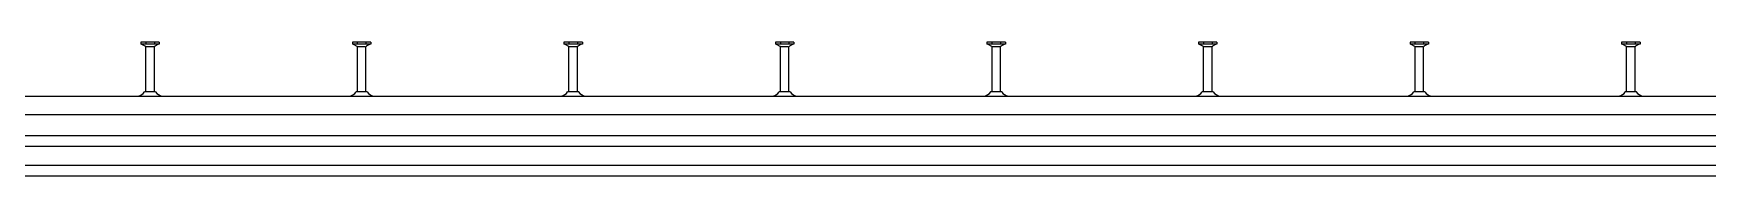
# Model space of a CAD drawing. Header units: millimetres. Extents: x -466 to 5678, y -7065 to 2232.
# Drawn here: x 1118 to 2701, y -1583 to -1457 of the extents above; entities that cross this region are included whole.
import ezdxf

# ---------------------------------------------------------------- set-up
doc = ezdxf.new("R2010")
doc.units = ezdxf.units.MM
doc.layers.add('HALFEN', color=2, linetype='CONTINUOUS')

msp = doc.modelspace()

# ---------------------------------------------------------------- linework, layer by layer
at = {"layer": 'HALFEN'}
for p, q in [((1237, -1457.2), (1219.5, -1457.2)), ((1219.5, -1457.2), (1219.5, -1459.1)), ((1237, -1459.1), (1219.5, -1459.1)), ((1220.3, -1459.1), (1223.8, -1460.9)), ((1224.2, -1457.4), (1224.2, -1458.8)), ((1224.3, -1504), (1224.3, -1461.6)), ((1224.8, -1461.2), (1231.7, -1461.2)), ((1232.3, -1457.4), (1232.3, -1458.8)), ((1232.3, -1504), (1232.3, -1461.6)), ((1236.3, -1459.1), (1232.7, -1460.9)), ((1237, -1457.2), (1237, -1459.1)), ((1437, -1457.2), (1419.5, -1457.2)), ((1419.5, -1457.2), (1419.5, -1459.1)), ((1437, -1459.1), (1419.5, -1459.1)), ((1420.3, -1459.1), (1423.8, -1460.9)), ((1424.2, -1457.4), (1424.2, -1458.8)), ((1424.3, -1504), (1424.3, -1461.6)), ((1424.8, -1461.2), (1431.7, -1461.2)), ((1432.3, -1457.4), (1432.3, -1458.8)), ((1432.3, -1504), (1432.3, -1461.6)), ((1436.3, -1459.1), (1432.7, -1460.9)), ((1437, -1457.2), (1437, -1459.1)), ((1637, -1457.2), (1619.5, -1457.2)), ((1619.5, -1457.2), (1619.5, -1459.1)), ((1637, -1459.1), (1619.5, -1459.1)), ((1620.3, -1459.1), (1623.8, -1460.9)), ((1624.2, -1457.4), (1624.2, -1458.8)), ((1624.3, -1504), (1624.3, -1461.6)), ((1624.8, -1461.2), (1631.7, -1461.2)), ((1632.3, -1457.4), (1632.3, -1458.8)), ((1632.3, -1504), (1632.3, -1461.6)), ((1636.3, -1459.1), (1632.7, -1460.9)), ((1637, -1457.2), (1637, -1459.1)), ((1837, -1457.2), (1819.5, -1457.2)), ((1819.5, -1457.2), (1819.5, -1459.1)), ((1837, -1459.1), (1819.5, -1459.1)), ((1820.3, -1459.1), (1823.8, -1460.9)), ((1824.2, -1457.4), (1824.2, -1458.8)), ((1824.3, -1504), (1824.3, -1461.6)), ((1824.8, -1461.2), (1831.7, -1461.2)), ((1832.3, -1457.4), (1832.3, -1458.8)), ((1832.3, -1504), (1832.3, -1461.6)), ((1836.3, -1459.1), (1832.7, -1460.9)), ((1837, -1457.2), (1837, -1459.1)), ((2037, -1457.2), (2019.5, -1457.2)), ((2019.5, -1457.2), (2019.5, -1459.1)), ((2037, -1459.1), (2019.5, -1459.1)), ((2020.3, -1459.1), (2023.8, -1460.9)), ((2024.2, -1457.4), (2024.2, -1458.8)), ((2024.3, -1504), (2024.3, -1461.6)), ((2024.8, -1461.2), (2031.7, -1461.2)), ((2032.3, -1457.4), (2032.3, -1458.8)), ((2032.3, -1504), (2032.3, -1461.6)), ((2036.3, -1459.1), (2032.7, -1460.9)), ((2037, -1457.2), (2037, -1459.1)), ((2237, -1457.2), (2219.5, -1457.2)), ((2219.5, -1457.2), (2219.5, -1459.1)), ((2237, -1459.1), (2219.5, -1459.1)), ((2220.3, -1459.1), (2223.8, -1460.9)), ((2224.2, -1457.4), (2224.2, -1458.8)), ((2224.3, -1504), (2224.3, -1461.6)), ((2224.8, -1461.2), (2231.7, -1461.2)), ((2232.3, -1457.4), (2232.3, -1458.8)), ((2232.3, -1504), (2232.3, -1461.6)), ((2236.3, -1459.1), (2232.7, -1460.9)), ((2237, -1457.2), (2237, -1459.1)), ((2437, -1457.2), (2419.5, -1457.2)), ((2419.5, -1457.2), (2419.5, -1459.1)), ((2437, -1459.1), (2419.5, -1459.1)), ((2420.3, -1459.1), (2423.8, -1460.9)), ((2424.2, -1457.4), (2424.2, -1458.8)), ((2424.3, -1504), (2424.3, -1461.6)), ((2424.8, -1461.2), (2431.7, -1461.2)), ((2432.3, -1457.4), (2432.3, -1458.8)), ((2432.3, -1504), (2432.3, -1461.6)), ((2436.3, -1459.1), (2432.7, -1460.9)), ((2437, -1457.2), (2437, -1459.1)), ((2637, -1457.2), (2619.5, -1457.2)), ((2619.5, -1457.2), (2619.5, -1459.1)), ((2637, -1459.1), (2619.5, -1459.1)), ((2620.3, -1459.1), (2623.8, -1460.9)), ((2624.2, -1457.4), (2624.2, -1458.8)), ((2624.3, -1504), (2624.3, -1461.6)), ((2624.8, -1461.2), (2631.7, -1461.2)), ((2632.3, -1457.4), (2632.3, -1458.8)), ((2632.3, -1504), (2632.3, -1461.6)), ((2636.3, -1459.1), (2632.7, -1460.9)), ((2637, -1457.2), (2637, -1459.1)), ((-406.7, -1508.2), (5663.3, -1508.2)), ((1233.5, -1504), (1223, -1504)), ((1433.5, -1504), (1423, -1504)), ((1633.5, -1504), (1623, -1504)), ((1833.5, -1504), (1823, -1504)), ((2033.5, -1504), (2023, -1504)), ((2233.5, -1504), (2223, -1504)), ((2433.5, -1504), (2423, -1504)), ((2633.5, -1504), (2623, -1504)), ((-406.7, -1525.2), (5663.3, -1525.2)), ((-406.7, -1545.2), (5663.3, -1545.2)), ((-406.7, -1555.2), (5663.3, -1555.2)), ((-406.7, -1573.2), (5663.3, -1573.2)), ((-406.7, -1583.2), (5663.3, -1583.2))]:
    msp.add_line(p, q, dxfattribs=at)
for centre, radius, start, end in [((1223.5, -1461.6), 0.8, 0, 62.3005), ((1233.1, -1461.6), 0.8, 117.6995, 180), ((1423.5, -1461.6), 0.8, 0, 62.3005), ((1433.1, -1461.6), 0.8, 117.6995, 180), ((1623.5, -1461.6), 0.8, 0, 62.3005), ((1633.1, -1461.6), 0.8, 117.6995, 180), ((1823.5, -1461.6), 0.8, 0, 62.3005), ((1833.1, -1461.6), 0.8, 117.6995, 180), ((2023.5, -1461.6), 0.8, 0, 62.3005), ((2033.1, -1461.6), 0.8, 117.6995, 180), ((2223.5, -1461.6), 0.8, 0, 62.3005), ((2233.1, -1461.6), 0.8, 117.6995, 180), ((2423.5, -1461.6), 0.8, 0, 62.3005), ((2433.1, -1461.6), 0.8, 117.6995, 180), ((2623.5, -1461.6), 0.8, 0, 62.3005), ((2633.1, -1461.6), 0.8, 117.6995, 180), ((1214.7, -1498.4), 10, 283.5108, 326.4733), ((1241.8, -1498.4), 10, 213.5267, 256.4892), ((1414.7, -1498.4), 10, 283.5108, 326.4733), ((1441.8, -1498.4), 10, 213.5267, 256.4892), ((1614.7, -1498.4), 10, 283.5108, 326.4733), ((1641.8, -1498.4), 10, 213.5267, 256.4892), ((1814.7, -1498.4), 10, 283.5108, 326.4733), ((1841.8, -1498.4), 10, 213.5267, 256.4892), ((2014.7, -1498.4), 10, 283.5108, 326.4733), ((2041.8, -1498.4), 10, 213.5267, 256.4892), ((2214.7, -1498.4), 10, 283.5108, 326.4733), ((2241.8, -1498.4), 10, 213.5267, 256.4892), ((2414.7, -1498.4), 10, 283.5108, 326.4733), ((2441.8, -1498.4), 10, 213.5267, 256.4892), ((2614.7, -1498.4), 10, 283.5108, 326.4733), ((2641.8, -1498.4), 10, 213.5267, 256.4892)]:
    msp.add_arc(centre, radius, start, end, dxfattribs=at)

doc.saveas('drawing.dxf')
